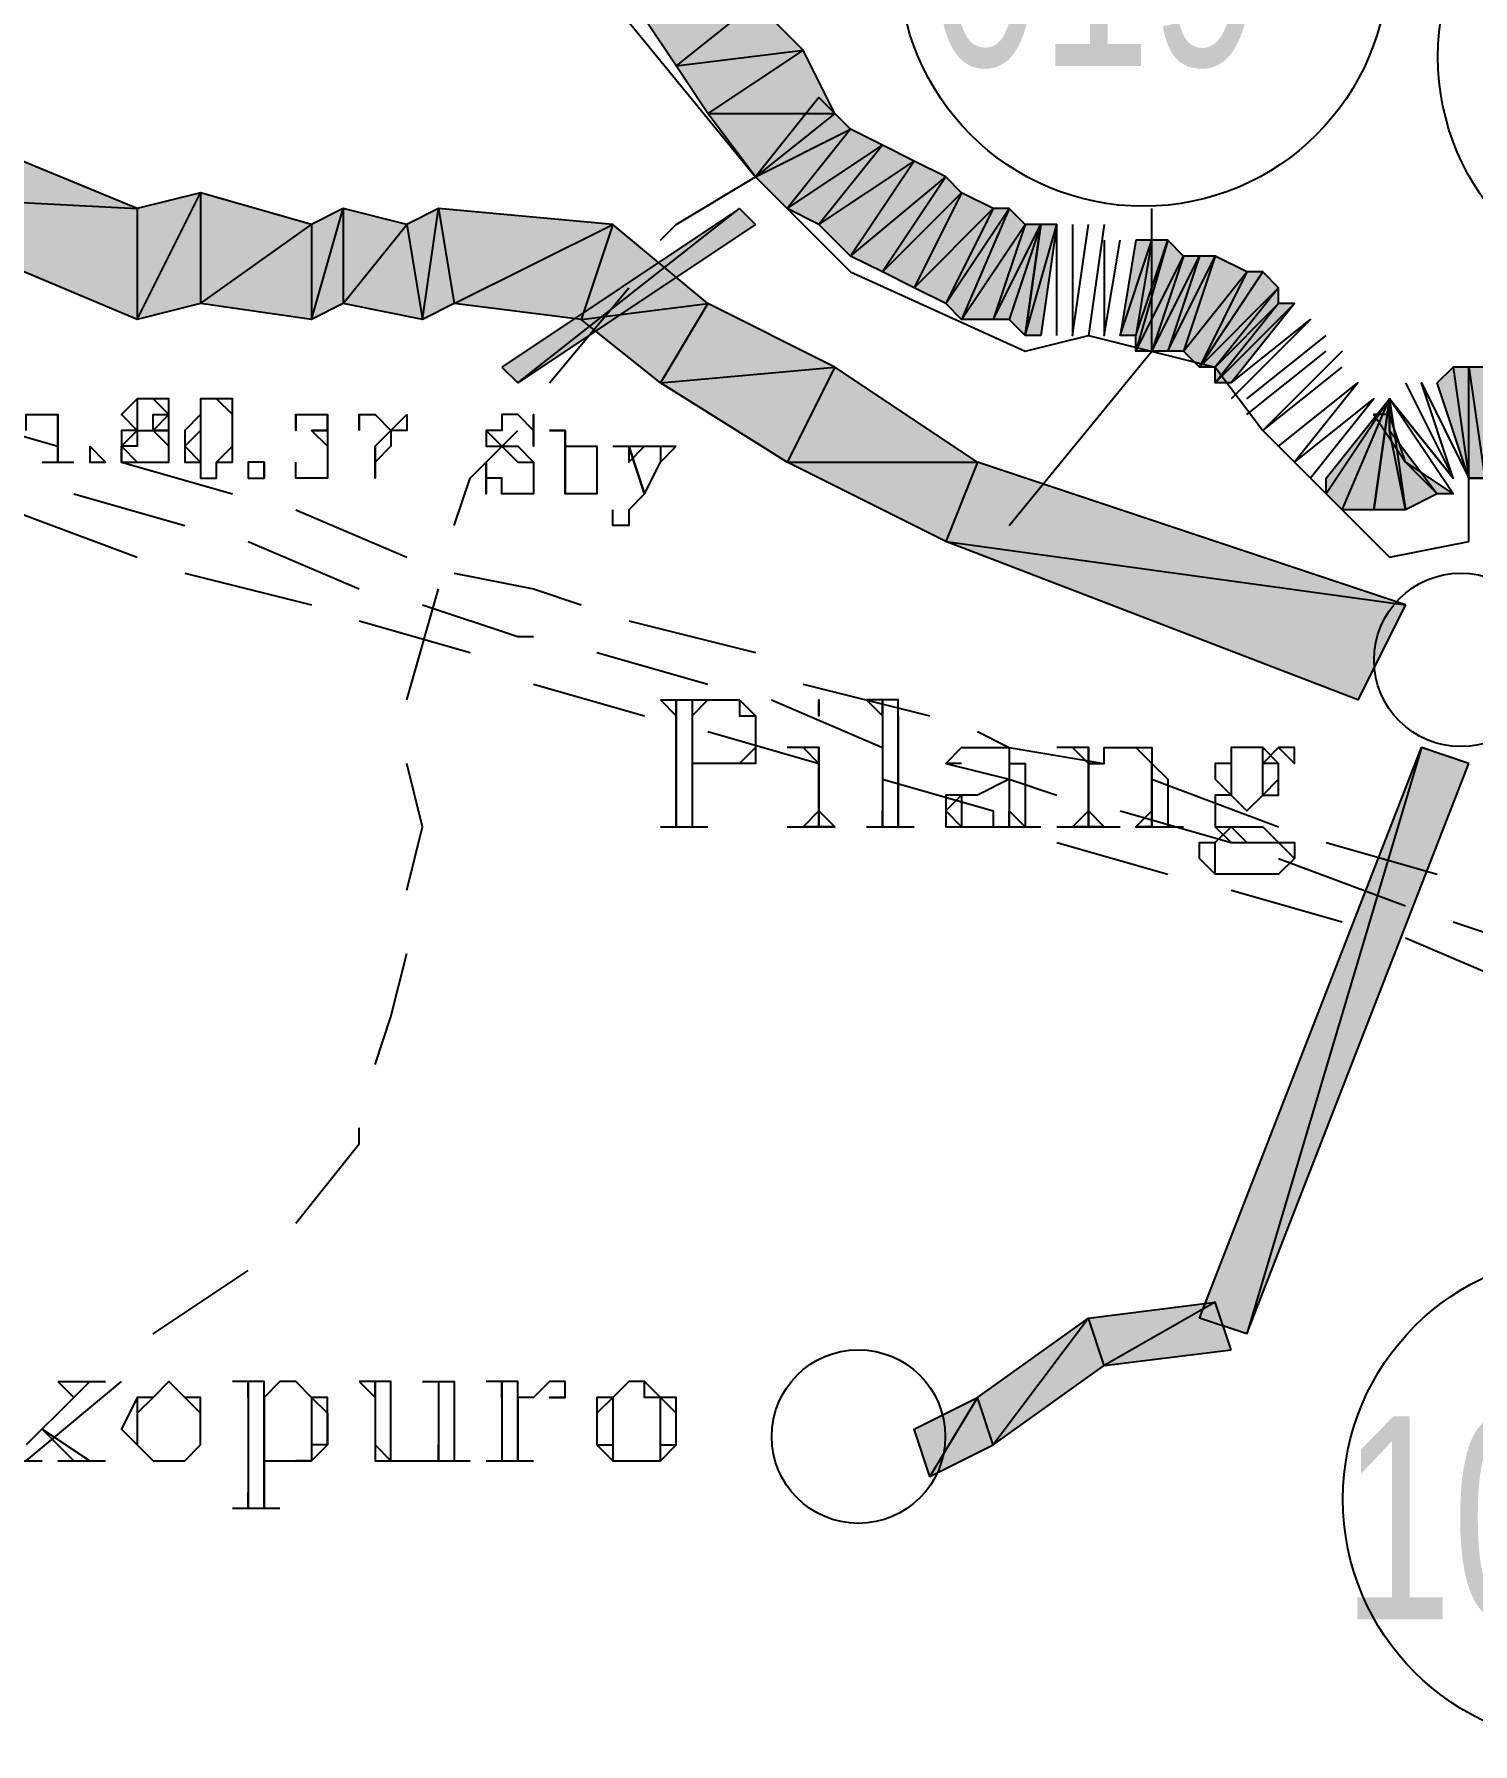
# Model space of a CAD drawing. Header units: millimetres. Extents: x 658 to 813, y 806 to 883.
# Drawn here: x 787.0387 to 787.3146, y 863.5186 to 863.8464 of the extents above; entities that cross this region are included whole.
import ezdxf

# ---------------------------------------------------------------- set-up
doc = ezdxf.new("R2010")
doc.units = ezdxf.units.MM
doc.header["$LTSCALE"] = 0.1
doc.linetypes.add('atContinuous2', pattern=[0])
for name, color, linetype in [('BATKAB', 7, 'Continuous'), ('JL-ARTERI', 7, 'Continuous'), ('KLEKTOR2', 7, 'Continuous'), ('LINK NAS BARU', 7, 'Continuous'), ('PANTAI', 7, 'Continuous'), ('pantai1', 7, 'Continuous'), ('RENC-JL-TOL', 7, 'Continuous'), ('SYMBOL', 7, 'Continuous'), ('TEXT', 8, 'Continuous'), ('zat_Mask_solid', 7, 'Continuous')]:
    doc.layers.add(name, color=color, linetype=linetype)
doc.styles.add('Style2', font='arial.ttf', dxfattribs={"height": 0.2})

msp = doc.modelspace()

# ---------------------------------------------------------------- hatches: boundary and pattern name
at = {"layer": 'JL-ARTERI'}
for points in [[(787.00678, 863.83428), (787.0007, 863.81604), (787.05846, 863.813)], [(787.0007, 863.81604), (787.05846, 863.813), (787.05846, 863.79172)]]:
    msp.add_hatch(color=7, dxfattribs=at).paths.add_polyline_path(points)
h = msp.add_hatch(color=7, dxfattribs=at)
h.paths.add_polyline_path([(787.05846, 863.813), (787.05846, 863.79172), (787.07062, 863.81604)], flags=17)
h.paths.add_polyline_path([(787.05846, 863.79172), (787.07062, 863.81604), (787.07062, 863.79476)], flags=17)
h = msp.add_hatch(color=7, dxfattribs=at)
h.paths.add_polyline_path([(787.0919, 863.80996), (787.0919, 863.79172), (787.09798, 863.813)], flags=17)
h.paths.add_polyline_path([(787.0919, 863.79172), (787.09798, 863.813), (787.09798, 863.79476)], flags=17)
at = {"layer": 'KLEKTOR2'}
h = msp.add_hatch(color=7, dxfattribs=at)
h.paths.add_polyline_path([(787.31383, 863.7066), (787.3047, 863.70964), (787.27126, 863.59716)])
h.paths.add_polyline_path([(787.3047, 863.70964), (787.27126, 863.59716), (787.26214, 863.6002)])
for points in [[(787.26518, 863.60324), (787.2439, 863.59108), (787.24086, 863.6002)], [(787.26822, 863.59412), (787.26518, 863.60324), (787.2439, 863.59108)], [(787.24086, 863.6002), (787.22262, 863.57588), (787.21958, 863.585)], [(787.2439, 863.59108), (787.24086, 863.6002), (787.22262, 863.57588)], [(787.21958, 863.585), (787.21046, 863.5698), (787.20742, 863.57892)], [(787.22262, 863.57588), (787.21958, 863.585), (787.21046, 863.5698)]]:
    msp.add_hatch(color=7, dxfattribs=at).paths.add_polyline_path(points)
at = {"layer": 'LINK NAS BARU'}
h = msp.add_hatch(color=7, dxfattribs=at)
h.paths.add_polyline_path([(787.12838, 863.7826), (787.13142, 863.77956), (787.17398, 863.813)])
h.paths.add_polyline_path([(787.13142, 863.77956), (787.17398, 863.813), (787.17702, 863.80996)])
at = {"layer": 'pantai1'}
for points in [[(787.18918, 863.83428), (787.17702, 863.81908), (787.19526, 863.8282)], [(787.17702, 863.81908), (787.19526, 863.8282), (787.1831, 863.813)], [(787.19526, 863.8282), (787.1831, 863.813), (787.20134, 863.82516)], [(787.1831, 863.813), (787.20134, 863.82516), (787.18918, 863.80996)], [(787.20134, 863.82516), (787.18918, 863.80996), (787.20742, 863.82212)], [(787.18918, 863.80996), (787.20742, 863.82212), (787.19526, 863.80388)], [(787.20742, 863.82212), (787.19526, 863.80388), (787.2135, 863.81908)], [(787.19526, 863.80388), (787.2135, 863.81908), (787.20134, 863.80084)], [(787.2135, 863.81908), (787.20134, 863.80084), (787.21654, 863.81604)], [(787.20134, 863.80084), (787.21654, 863.81604), (787.20742, 863.7978)], [(787.21654, 863.81604), (787.20742, 863.7978), (787.22262, 863.813)], [(787.20742, 863.7978), (787.22262, 863.813), (787.2135, 863.79476)], [(787.29862, 863.77652), (787.30166, 863.75524), (787.29558, 863.75524)], [(787.30166, 863.76436), (787.29862, 863.77348), (787.29558, 863.77348)], [(787.29862, 863.77044), (787.30774, 863.75828), (787.30166, 863.75524)], [(787.30166, 863.76436), (787.31078, 863.75828), (787.30774, 863.75828)]]:
    msp.add_hatch(color=7, dxfattribs=at).paths.add_polyline_path(points)
h = msp.add_hatch(color=7, dxfattribs=at)
h.paths.add_polyline_path([(787.22262, 863.813), (787.2135, 863.79476), (787.22566, 863.813)], flags=16)
h.paths.add_polyline_path([(787.2135, 863.79476), (787.22566, 863.813), (787.21654, 863.79172)])
h = msp.add_hatch(color=7, dxfattribs=at)
h.paths.add_polyline_path([(787.22566, 863.813), (787.21654, 863.79172), (787.2287, 863.80996)])
h.paths.add_polyline_path([(787.21654, 863.79172), (787.2287, 863.80996), (787.22262, 863.79172)], flags=17)
h = msp.add_hatch(color=7, dxfattribs=at)
h.paths.add_polyline_path([(787.2287, 863.80996), (787.22262, 863.79172), (787.23174, 863.80996)], flags=16)
h.paths.add_polyline_path([(787.22262, 863.79172), (787.23174, 863.80996), (787.22566, 863.79172)])
h = msp.add_hatch(color=7, dxfattribs=at)
h.paths.add_polyline_path([(787.23174, 863.80996), (787.2287, 863.78868), (787.23478, 863.80996)], flags=16)
h.paths.add_polyline_path([(787.2287, 863.78868), (787.23478, 863.80996), (787.23174, 863.78868)])
h = msp.add_hatch(color=7, dxfattribs=at)
h.paths.add_polyline_path([(787.24998, 863.80692), (787.24694, 863.78868), (787.25302, 863.80692)], flags=16)
h.paths.add_polyline_path([(787.24694, 863.78868), (787.25302, 863.80692), (787.24998, 863.78868)])
h = msp.add_hatch(color=7, dxfattribs=at)
h.paths.add_polyline_path([(787.25302, 863.80692), (787.24998, 863.78868), (787.25606, 863.80692)], flags=16)
h.paths.add_polyline_path([(787.24998, 863.78868), (787.25606, 863.80692), (787.24998, 863.78564)], flags=17)
h.paths.add_polyline_path([(787.25606, 863.80692), (787.24998, 863.78564), (787.2591, 863.80388)])
h.paths.add_polyline_path([(787.24998, 863.78564), (787.2591, 863.80388), (787.25302, 863.78564)], flags=17)
h = msp.add_hatch(color=7, dxfattribs=at)
h.paths.add_polyline_path([(787.2591, 863.80388), (787.25302, 863.78564), (787.26214, 863.80388)], flags=16)
h.paths.add_polyline_path([(787.25302, 863.78564), (787.26214, 863.80388), (787.25606, 863.78564)])
h = msp.add_hatch(color=7, dxfattribs=at)
h.paths.add_polyline_path([(787.26214, 863.80388), (787.25606, 863.78564), (787.26518, 863.80388)], flags=16)
h.paths.add_polyline_path([(787.25606, 863.78564), (787.26518, 863.80388), (787.2591, 863.78564)])
h = msp.add_hatch(color=7, dxfattribs=at)
h.paths.add_polyline_path([(787.2743, 863.80084), (787.26214, 863.7826), (787.27734, 863.7978)])
h.paths.add_polyline_path([(787.26214, 863.7826), (787.27734, 863.7978), (787.26518, 863.7826)], flags=17)
h.paths.add_polyline_path([(787.27734, 863.7978), (787.26518, 863.7826), (787.27734, 863.79476)], flags=16)
h = msp.add_hatch(color=7, dxfattribs=at)
h.paths.add_polyline_path([(787.26518, 863.7826), (787.27734, 863.79476), (787.26518, 863.77956)], flags=0)
h.paths.add_polyline_path([(787.27734, 863.79476), (787.26518, 863.77956), (787.28038, 863.79476)], flags=17)
h.paths.add_polyline_path([(787.26518, 863.77956), (787.28038, 863.79476), (787.26822, 863.77956)], flags=17)
h = msp.add_hatch(color=7, dxfattribs=at)
h.paths.add_polyline_path([(787.30774, 863.77956), (787.31078, 863.7826), (787.31383, 863.76132)])
h.paths.add_polyline_path([(787.31078, 863.7826), (787.31383, 863.76132), (787.31383, 863.7826)], flags=17)
h = msp.add_hatch(color=7, dxfattribs=at)
h.paths.add_polyline_path([(787.31383, 863.76132), (787.31383, 863.7826), (787.31687, 863.76132)], flags=16)
h.paths.add_polyline_path([(787.31383, 863.7826), (787.31687, 863.76132), (787.31687, 863.7826)])
h = msp.add_hatch(color=7, dxfattribs=at)
h.paths.add_polyline_path([(787.29558, 863.75524), (787.2895, 863.75524), (787.29862, 863.77652)], flags=17)
h.paths.add_polyline_path([(787.2895, 863.75524), (787.29862, 863.77652), (787.28646, 863.75828)])
h.paths.add_polyline_path([(787.29862, 863.77652), (787.28646, 863.75828), (787.28646, 863.76132)], flags=17)
at = {"layer": 'zat_Mask_solid'}
for points in [[(787.15574, 863.84948), (787.17702, 863.85252), (787.16182, 863.84036)], [(787.17702, 863.85252), (787.16182, 863.84036), (787.18614, 863.8434)], [(787.16182, 863.84036), (787.18614, 863.8434), (787.1679, 863.83124)], [(787.18614, 863.8434), (787.1679, 863.83124), (787.19222, 863.83124)], [(787.1679, 863.83124), (787.19222, 863.83124), (787.17702, 863.81908)], [(787.07062, 863.81604), (787.07062, 863.79476), (787.0919, 863.80996)], [(787.09798, 863.813), (787.09798, 863.79476), (787.11014, 863.80996)], [(787.11014, 863.80996), (787.11318, 863.79172), (787.11622, 863.813)], [(787.11318, 863.79172), (787.11622, 863.813), (787.11926, 863.79476)], [(787.11622, 863.813), (787.11926, 863.79476), (787.14966, 863.80996)], [(787.07062, 863.79476), (787.0919, 863.80996), (787.0919, 863.79172)], [(787.09798, 863.79476), (787.11014, 863.80996), (787.11318, 863.79172)], [(787.11926, 863.79476), (787.14966, 863.80996), (787.14358, 863.79172)], [(787.14966, 863.80996), (787.14358, 863.79172), (787.1679, 863.79476)], [(787.23174, 863.80996), (787.22566, 863.79172), (787.2287, 863.78868)], [(787.26518, 863.80388), (787.2591, 863.78564), (787.27126, 863.80084)], [(787.2591, 863.78564), (787.27126, 863.80084), (787.26214, 863.7826)], [(787.27126, 863.80084), (787.26214, 863.7826), (787.2743, 863.80084)], [(787.14358, 863.79172), (787.1679, 863.79476), (787.15878, 863.77956)], [(787.1679, 863.79476), (787.15878, 863.77956), (787.19222, 863.7826)], [(787.15878, 863.77956), (787.19222, 863.7826), (787.1831, 863.76436)], [(787.19222, 863.7826), (787.1831, 863.76436), (787.21958, 863.76436)], [(787.29862, 863.77044), (787.29862, 863.77652), (787.29862, 863.77348)], [(787.1831, 863.76436), (787.21958, 863.76436), (787.2135, 863.74916)], [(787.21958, 863.76436), (787.2135, 863.74916), (787.30166, 863.737)], [(787.2135, 863.74916), (787.30166, 863.737), (787.29254, 863.71876)]]:
    msp.add_hatch(color=7, dxfattribs=at).paths.add_polyline_path(points)

# ---------------------------------------------------------------- linework, layer by layer
at = {"layer": 'BATKAB', "color": 7}
for points in [[(787.15878, 863.80692), (787.16182, 863.80996), (787.17702, 863.81908)], [(787.1375, 863.77956), (787.1527, 863.7978)], [(787.11926, 863.7522), (787.1223, 863.76132), (787.13142, 863.77044)], [(787.11014, 863.71876), (787.11622, 863.74004)], [(787.11014, 863.68228), (787.11318, 863.69444), (787.11014, 863.7066)], [(787.10406, 863.64884), (787.1071, 863.65796), (787.11014, 863.67012)], [(787.08886, 863.61844), (787.10102, 863.63364), (787.10102, 863.63668)], [(787.0615, 863.59716), (787.07974, 863.60932)], [(787.03718, 863.57284), (787.05542, 863.58804)]]:
    msp.add_lwpolyline(points, dxfattribs=at)
at = {"layer": 'JL-ARTERI', "color": 7}
for points in [[(787.00678, 863.83428), (787.0007, 863.81604), (787.05846, 863.813), (787.00678, 863.83428)], [(787.0007, 863.81604), (787.05846, 863.813), (787.05846, 863.79172), (787.0007, 863.81604)], [(787.05846, 863.813), (787.05846, 863.79172), (787.07062, 863.81604), (787.05846, 863.813)], [(787.05846, 863.79172), (787.07062, 863.81604), (787.07062, 863.79476), (787.05846, 863.79172)], [(787.07062, 863.81604), (787.07062, 863.79476), (787.0919, 863.80996), (787.07062, 863.81604)], [(787.0919, 863.80996), (787.0919, 863.79172), (787.09798, 863.813), (787.0919, 863.80996)], [(787.0919, 863.79172), (787.09798, 863.813), (787.09798, 863.79476), (787.0919, 863.79172)], [(787.09798, 863.813), (787.09798, 863.79476), (787.11014, 863.80996), (787.09798, 863.813)], [(787.11014, 863.80996), (787.11318, 863.79172), (787.11622, 863.813), (787.11014, 863.80996)], [(787.11318, 863.79172), (787.11622, 863.813), (787.11926, 863.79476), (787.11318, 863.79172)], [(787.11622, 863.813), (787.11926, 863.79476), (787.14966, 863.80996), (787.11622, 863.813)], [(787.07062, 863.79476), (787.0919, 863.80996), (787.0919, 863.79172), (787.07062, 863.79476)], [(787.09798, 863.79476), (787.11014, 863.80996), (787.11318, 863.79172), (787.09798, 863.79476)], [(787.11926, 863.79476), (787.14966, 863.80996), (787.14358, 863.79172), (787.11926, 863.79476)], [(787.14966, 863.80996), (787.14358, 863.79172), (787.1679, 863.79476), (787.14966, 863.80996)], [(787.14358, 863.79172), (787.1679, 863.79476), (787.15878, 863.77956), (787.14358, 863.79172)], [(787.1679, 863.79476), (787.15878, 863.77956), (787.19222, 863.7826), (787.1679, 863.79476)], [(787.15878, 863.77956), (787.19222, 863.7826), (787.1831, 863.76436), (787.15878, 863.77956)], [(787.19222, 863.7826), (787.1831, 863.76436), (787.21958, 863.76436), (787.19222, 863.7826)], [(787.1831, 863.76436), (787.21958, 863.76436), (787.2135, 863.74916), (787.1831, 863.76436)], [(787.21958, 863.76436), (787.2135, 863.74916), (787.30166, 863.737), (787.21958, 863.76436)], [(787.2135, 863.74916), (787.30166, 863.737), (787.29254, 863.71876), (787.2135, 863.74916)]]:
    msp.add_lwpolyline(points, dxfattribs=at)
at = {"layer": 'KLEKTOR2', "color": 7, "linetype": 'atContinuous2'}
for p, q in [((787.26214, 863.6002), (787.3047, 863.70964)), ((787.3047, 863.70964), (787.27126, 863.59716)), ((787.3047, 863.70964), (787.27126, 863.59716)), ((787.31383, 863.7066), (787.3047, 863.70964)), ((787.27126, 863.59716), (787.31383, 863.7066)), ((787.27126, 863.59716), (787.26214, 863.6002))]:
    msp.add_line(p, q, dxfattribs=at)
at = {"layer": 'KLEKTOR2', "color": 7}
for points in [[(787.26518, 863.60324), (787.2439, 863.59108), (787.24086, 863.6002), (787.26518, 863.60324)], [(787.26822, 863.59412), (787.26518, 863.60324), (787.2439, 863.59108), (787.26822, 863.59412)], [(787.24086, 863.6002), (787.22262, 863.57588), (787.21958, 863.585), (787.24086, 863.6002)], [(787.2439, 863.59108), (787.24086, 863.6002), (787.22262, 863.57588), (787.2439, 863.59108)], [(787.21958, 863.585), (787.21046, 863.5698), (787.20742, 863.57892), (787.21958, 863.585)], [(787.22262, 863.57588), (787.21958, 863.585), (787.21046, 863.5698), (787.22262, 863.57588)]]:
    msp.add_lwpolyline(points, dxfattribs=at)
at = {"layer": 'LINK NAS BARU', "color": 7, "linetype": 'atContinuous2'}
for p, q in [((787.17398, 863.813), (787.12838, 863.7826)), ((787.13142, 863.77956), (787.17398, 863.813)), ((787.13142, 863.77956), (787.17398, 863.813)), ((787.17398, 863.813), (787.17702, 863.80996)), ((787.17702, 863.80996), (787.13142, 863.77956)), ((787.12838, 863.7826), (787.13142, 863.77956))]:
    msp.add_line(p, q, dxfattribs=at)
at = {"layer": 'LINK NAS BARU', "color": 7}
msp.add_lwpolyline([(787.22566, 863.7522), (787.25302, 863.78564), (787.25302, 863.813)], dxfattribs=at)
at = {"layer": 'LINK NAS BARU', "color": 7, "linetype": 'atContinuous2'}
for centre in [(787.25143, 863.86034), (787.35479, 863.8421), (787.33655, 863.56546)]:
    msp.add_circle(centre, 0.0469, dxfattribs=at)
at = {"layer": 'PANTAI', "color": 7}
for points in [[(786.74533, 864.05925), (786.76662, 864.01668), (786.78486, 864.00148), (786.79398, 864.00452), (786.80006, 864.00756), (786.8031, 864.00756), (786.81222, 863.9954), (786.83046, 863.98324), (786.83654, 863.97412), (786.86694, 863.95892), (786.88822, 863.95588), (786.94294, 863.94068), (786.94902, 863.94068), (786.9855, 863.91636), (787.01286, 863.90724), (787.03718, 863.90724), (787.07062, 863.91636), (787.10102, 863.9042), (787.1375, 863.87988), (787.14966, 863.85252), (787.17702, 863.81908)], [(787.17702, 863.81908), (787.19526, 863.80084), (787.2287, 863.78564), (787.24086, 863.78868), (787.26518, 863.7826), (787.2743, 863.77044), (787.29862, 863.74612), (787.31383, 863.74916), (787.31383, 863.76132), (787.32599, 863.76132)]]:
    msp.add_lwpolyline(points, dxfattribs=at)
at = {"layer": 'pantai1', "color": 7, "linetype": 'atContinuous2'}
for p, q in [((787.23174, 863.80996), (787.2287, 863.78868)), ((787.2287, 863.78868), (787.23478, 863.80996)), ((787.2287, 863.78868), (787.23478, 863.80996)), ((787.23478, 863.80996), (787.23174, 863.80996)), ((787.23478, 863.80996), (787.23174, 863.78868)), ((787.23174, 863.78868), (787.2287, 863.78868))]:
    msp.add_line(p, q, dxfattribs=at)
at = {"layer": 'pantai1', "color": 7}
for points in [[(787.15574, 863.84948), (787.17702, 863.85252), (787.16182, 863.84036), (787.15574, 863.84948)], [(787.17702, 863.85252), (787.16182, 863.84036), (787.18614, 863.8434), (787.17702, 863.85252)], [(787.16182, 863.84036), (787.18614, 863.8434), (787.1679, 863.83124), (787.16182, 863.84036)], [(787.18614, 863.8434), (787.1679, 863.83124), (787.19222, 863.83124), (787.18614, 863.8434)], [(787.18918, 863.83428), (787.17702, 863.81908), (787.19526, 863.8282), (787.18918, 863.83428)], [(787.1679, 863.83124), (787.19222, 863.83124), (787.17702, 863.81908), (787.1679, 863.83124)], [(787.17702, 863.81908), (787.19526, 863.8282), (787.1831, 863.813), (787.17702, 863.81908)], [(787.19526, 863.8282), (787.1831, 863.813), (787.20134, 863.82516), (787.19526, 863.8282)], [(787.1831, 863.813), (787.20134, 863.82516), (787.18918, 863.80996), (787.1831, 863.813)], [(787.20134, 863.82516), (787.18918, 863.80996), (787.20742, 863.82212), (787.20134, 863.82516)], [(787.18918, 863.80996), (787.20742, 863.82212), (787.19526, 863.80388), (787.18918, 863.80996)], [(787.20742, 863.82212), (787.19526, 863.80388), (787.2135, 863.81908), (787.20742, 863.82212)], [(787.19526, 863.80388), (787.2135, 863.81908), (787.20134, 863.80084), (787.19526, 863.80388)], [(787.2135, 863.81908), (787.20134, 863.80084), (787.21654, 863.81604), (787.2135, 863.81908)], [(787.20134, 863.80084), (787.21654, 863.81604), (787.20742, 863.7978), (787.20134, 863.80084)], [(787.21654, 863.81604), (787.20742, 863.7978), (787.22262, 863.813), (787.21654, 863.81604)], [(787.20742, 863.7978), (787.22262, 863.813), (787.2135, 863.79476), (787.20742, 863.7978)], [(787.22262, 863.813), (787.2135, 863.79476), (787.22566, 863.813), (787.22262, 863.813)], [(787.2135, 863.79476), (787.22566, 863.813), (787.21654, 863.79172), (787.2135, 863.79476)], [(787.22566, 863.813), (787.21654, 863.79172), (787.2287, 863.80996), (787.22566, 863.813)], [(787.21654, 863.79172), (787.2287, 863.80996), (787.22262, 863.79172), (787.21654, 863.79172)], [(787.2287, 863.80996), (787.22262, 863.79172), (787.23174, 863.80996), (787.2287, 863.80996)], [(787.22262, 863.79172), (787.23174, 863.80996), (787.22566, 863.79172), (787.22262, 863.79172)], [(787.23174, 863.80996), (787.22566, 863.79172), (787.2287, 863.78868), (787.23174, 863.80996)], [(787.23478, 863.78868), (787.23478, 863.80996)], [(787.23782, 863.80996), (787.23782, 863.78868), (787.24086, 863.80996)], [(787.2439, 863.80996), (787.24086, 863.78868)], [(787.2439, 863.80692), (787.2439, 863.78868), (787.24694, 863.80692)], [(787.24998, 863.80692), (787.24694, 863.78868), (787.25302, 863.80692), (787.24998, 863.80692)], [(787.24694, 863.78868), (787.25302, 863.80692), (787.24998, 863.78868), (787.24694, 863.78868)], [(787.25302, 863.80692), (787.24998, 863.78868), (787.25606, 863.80692), (787.25302, 863.80692)], [(787.24998, 863.78868), (787.25606, 863.80692), (787.24998, 863.78564), (787.24998, 863.78868)], [(787.25606, 863.80692), (787.24998, 863.78564), (787.2591, 863.80388), (787.25606, 863.80692)], [(787.24998, 863.78564), (787.2591, 863.80388), (787.25302, 863.78564), (787.24998, 863.78564)], [(787.2591, 863.80388), (787.25302, 863.78564), (787.26214, 863.80388), (787.2591, 863.80388)], [(787.25302, 863.78564), (787.26214, 863.80388), (787.25606, 863.78564), (787.25302, 863.78564)], [(787.26214, 863.80388), (787.25606, 863.78564), (787.26518, 863.80388), (787.26214, 863.80388)], [(787.25606, 863.78564), (787.26518, 863.80388), (787.2591, 863.78564), (787.25606, 863.78564)], [(787.26518, 863.80388), (787.2591, 863.78564), (787.27126, 863.80084), (787.26518, 863.80388)], [(787.2591, 863.78564), (787.27126, 863.80084), (787.26214, 863.7826), (787.2591, 863.78564)], [(787.27126, 863.80084), (787.26214, 863.7826), (787.2743, 863.80084), (787.27126, 863.80084)], [(787.2743, 863.80084), (787.26214, 863.7826), (787.27734, 863.7978), (787.2743, 863.80084)], [(787.26214, 863.7826), (787.27734, 863.7978), (787.26518, 863.7826), (787.26214, 863.7826)], [(787.27734, 863.7978), (787.26518, 863.7826), (787.27734, 863.79476), (787.27734, 863.7978)], [(787.26518, 863.7826), (787.27734, 863.79476), (787.26518, 863.77956), (787.26518, 863.7826)], [(787.27734, 863.79476), (787.26518, 863.77956), (787.28038, 863.79476), (787.27734, 863.79476)], [(787.26518, 863.77956), (787.28038, 863.79476), (787.26822, 863.77956), (787.26518, 863.77956)], [(787.26822, 863.77956), (787.28342, 863.79172), (787.26822, 863.77652)], [(787.27126, 863.77652), (787.28646, 863.78868)], [(787.27126, 863.77348), (787.28646, 863.78564)], [(787.2895, 863.78564), (787.2743, 863.77044), (787.2895, 863.7826)], [(787.30774, 863.77956), (787.31078, 863.7826), (787.31383, 863.76132), (787.30774, 863.77956)], [(787.31078, 863.7826), (787.31383, 863.76132), (787.31383, 863.7826), (787.31078, 863.7826)], [(787.31383, 863.76132), (787.31383, 863.7826), (787.31687, 863.76132), (787.31383, 863.76132)], [(787.31383, 863.7826), (787.31687, 863.76132), (787.31687, 863.7826), (787.31383, 863.7826)], [(787.27734, 863.7674), (787.29254, 863.77956), (787.28038, 863.76436), (787.29558, 863.77652), (787.28342, 863.76132)], [(787.30166, 863.77956), (787.31078, 863.76132), (787.3047, 863.77956), (787.31383, 863.76132)], [(787.2895, 863.75524), (787.29862, 863.77652), (787.28646, 863.75828), (787.2895, 863.75524)], [(787.29862, 863.77652), (787.28646, 863.75828), (787.28646, 863.76132), (787.29862, 863.77652)], [(787.29558, 863.75524), (787.2895, 863.75524), (787.29862, 863.77652), (787.29558, 863.75524)], [(787.29862, 863.77652), (787.30166, 863.75524), (787.29558, 863.75524), (787.29862, 863.77652)], [(787.29862, 863.77044), (787.29862, 863.77652), (787.29862, 863.77348), (787.29862, 863.77044)], [(787.31078, 863.75828), (787.29862, 863.77652), (787.31078, 863.76132), (787.29862, 863.77652)], [(787.30166, 863.76436), (787.29862, 863.77348), (787.29558, 863.77348), (787.30166, 863.76436)], [(787.29862, 863.77044), (787.30774, 863.75828), (787.30166, 863.75524), (787.29862, 863.77044)], [(787.30166, 863.76436), (787.31078, 863.75828), (787.30774, 863.75828), (787.30166, 863.76436)]]:
    msp.add_lwpolyline(points, dxfattribs=at)
at = {"layer": 'RENC-JL-TOL', "color": 7}
for points in [[(787.02198, 863.77348), (787.04326, 863.7674)], [(787.05542, 863.76436), (787.0767, 863.75828)], [(787.0463, 863.75828), (787.06758, 863.7522)], [(787.03414, 863.75524), (787.05846, 863.74612)], [(787.08886, 863.75524), (787.11014, 863.74612)], [(787.07974, 863.74916), (787.10102, 863.74004)], [(787.06758, 863.74308), (787.0919, 863.737)], [(787.11926, 863.74308), (787.13446, 863.74004), (787.14358, 863.737)], [(787.11318, 863.737), (787.13142, 863.73092), (787.13446, 863.73092)], [(787.10102, 863.73396), (787.1223, 863.72788)], [(787.1527, 863.73396), (787.17702, 863.72788)], [(787.14662, 863.72788), (787.1679, 863.7218)], [(787.13446, 863.7218), (787.15574, 863.71572)], [(787.18614, 863.7218), (787.21046, 863.71572)], [(787.18006, 863.71876), (787.20134, 863.70964)], [(787.1679, 863.71268), (787.18918, 863.7066)], [(787.21958, 863.71268), (787.22566, 863.70964), (787.2439, 863.7066)], [(787.2135, 863.7066), (787.22566, 863.70356), (787.23478, 863.70052)], [(787.20134, 863.70356), (787.22262, 863.69748), (787.22262, 863.69444)], [(787.25302, 863.70356), (787.27734, 863.69444)], [(787.24694, 863.69748), (787.26822, 863.6914)], [(787.23478, 863.6914), (787.25606, 863.68532)], [(787.28646, 863.6914), (787.30774, 863.68532)], [(787.27734, 863.68836), (787.30166, 863.67924)], [(787.26822, 863.68228), (787.2895, 863.6762)], [(787.31078, 863.6762), (787.32903, 863.67012), (787.33511, 863.67012)], [(787.30166, 863.67316), (787.32295, 863.66404)]]:
    msp.add_lwpolyline(points, dxfattribs=at)
at = {"layer": 'SYMBOL', "color": 7, "linetype": 'atContinuous2'}
for centre in [(787.31228, 863.72644), (787.19676, 863.57748)]:
    msp.add_circle(centre, 0.01664, dxfattribs=at)
at = {"layer": 'TEXT', "color": 7}
for points in [[(787.05846, 863.77652), (787.05542, 863.77348), (787.05846, 863.77044), (787.0615, 863.77044), (787.06454, 863.77044), (787.06454, 863.77348), (787.06454, 863.77652), (787.0615, 863.77652), (787.05846, 863.77652), (787.05846, 863.77348), (787.05846, 863.77044)], [(787.05542, 863.76436), (787.05542, 863.7674), (787.05846, 863.77044), (787.05542, 863.77044), (787.05542, 863.7674), (787.05542, 863.76436), (787.05846, 863.76436), (787.0615, 863.76436), (787.06454, 863.76436), (787.06454, 863.7674), (787.06454, 863.77044), (787.0615, 863.77044), (787.0615, 863.77348), (787.06454, 863.77348), (787.0615, 863.77652)], [(787.05846, 863.77652), (787.05846, 863.77348), (787.05846, 863.77044)], [(787.0615, 863.77044), (787.06454, 863.77348), (787.06454, 863.77652)], [(787.07366, 863.77652), (787.07062, 863.77652), (787.07062, 863.77348), (787.06758, 863.77044), (787.06758, 863.7674), (787.06758, 863.76436), (787.07062, 863.76436), (787.07062, 863.76132), (787.07366, 863.76132), (787.07366, 863.76436), (787.0767, 863.76436), (787.0767, 863.7674), (787.0767, 863.77044), (787.0767, 863.77348), (787.0767, 863.77652), (787.07366, 863.77652)], [(787.07366, 863.76132), (787.07366, 863.76436), (787.0767, 863.7674), (787.0767, 863.77044), (787.0767, 863.77348), (787.07366, 863.77652), (787.07062, 863.77652), (787.07062, 863.77348), (787.07062, 863.77044), (787.07062, 863.7674), (787.07062, 863.76436), (787.07062, 863.76132)], [(787.03718, 863.77044), (787.03718, 863.77348), (787.04022, 863.77348), (787.04326, 863.77348), (787.04326, 863.77044), (787.04326, 863.76436), (787.04326, 863.77044), (787.04326, 863.77348)], [(787.04022, 863.77348), (787.04326, 863.77348), (787.04326, 863.77044), (787.04326, 863.76436)], [(787.07062, 863.77348), (787.07062, 863.77044), (787.06758, 863.7674), (787.07062, 863.76436)], [(787.07366, 863.76436), (787.0767, 863.76436), (787.0767, 863.7674), (787.0767, 863.77044), (787.0767, 863.77348)], [(787.08886, 863.77348), (787.08886, 863.77044), (787.08886, 863.77348), (787.08886, 863.77044), (787.08886, 863.77348), (787.0919, 863.77348), (787.09494, 863.77348), (787.09494, 863.77044), (787.09494, 863.77348)], [(787.0919, 863.77348), (787.09494, 863.77348), (787.09494, 863.77044), (787.0919, 863.77044), (787.09494, 863.77044), (787.09494, 863.7674), (787.09494, 863.76436), (787.09494, 863.76132), (787.0919, 863.76132), (787.08886, 863.76132), (787.08886, 863.76436)], [(787.10102, 863.77348), (787.10102, 863.77044)], [(787.10102, 863.77044), (787.10102, 863.77348), (787.10406, 863.77348), (787.1071, 863.77044), (787.11014, 863.77348)], [(787.10102, 863.77348), (787.10406, 863.77348)], [(787.10102, 863.77044), (787.10102, 863.77348), (787.10406, 863.77348), (787.1071, 863.77044)], [(787.11014, 863.77348), (787.11014, 863.77044), (787.1071, 863.77044), (787.1071, 863.7674), (787.10406, 863.76436), (787.10406, 863.76132), (787.10406, 863.76436), (787.10406, 863.7674)], [(787.13446, 863.77044), (787.13446, 863.77348), (787.13446, 863.7674), (787.13446, 863.77044), (787.13142, 863.77348), (787.12838, 863.77348), (787.12838, 863.77044), (787.12534, 863.77044), (787.12534, 863.7674), (787.12838, 863.7674), (787.13142, 863.76436), (787.13446, 863.76436), (787.13446, 863.76132), (787.13446, 863.75828)], [(787.05846, 863.77044), (787.05846, 863.7674), (787.05542, 863.7674), (787.05846, 863.76436)], [(787.0615, 863.76436), (787.06454, 863.76436), (787.06454, 863.7674), (787.0615, 863.77044)], [(787.06454, 863.76436), (787.06454, 863.7674), (787.06454, 863.77044)], [(787.0919, 863.77044), (787.09494, 863.7674), (787.09494, 863.76436), (787.09494, 863.76132), (787.0919, 863.76132)], [(787.1071, 863.77044), (787.10406, 863.7674), (787.10406, 863.76436), (787.10406, 863.76132)], [(787.12838, 863.77044), (787.12534, 863.77044), (787.12838, 863.7674), (787.13142, 863.7674), (787.13446, 863.76436), (787.13446, 863.76132), (787.13446, 863.75828), (787.13142, 863.75828), (787.12838, 863.75828), (787.12838, 863.76132), (787.12534, 863.76132), (787.12534, 863.76436), (787.12534, 863.75828), (787.12534, 863.76132)], [(787.14054, 863.75828), (787.14054, 863.77044), (787.14054, 863.75828), (787.14054, 863.77044), (787.1375, 863.77044)], [(787.1375, 863.77044), (787.14054, 863.77044)], [(787.04934, 863.7674), (787.04934, 863.76436), (787.05238, 863.76436), (787.04934, 863.7674)], [(787.09494, 863.7674), (787.09494, 863.76436), (787.09494, 863.76132)], [(787.12534, 863.7674), (787.12838, 863.7674), (787.13142, 863.76436), (787.13446, 863.76436)], [(787.14054, 863.76436), (787.14054, 863.7674), (787.14358, 863.7674), (787.14662, 863.7674), (787.14662, 863.76436), (787.14662, 863.76132), (787.14662, 863.75828), (787.14358, 863.75828), (787.14054, 863.75828), (787.14054, 863.76132)], [(787.14358, 863.7674), (787.14662, 863.7674), (787.14662, 863.76436), (787.14662, 863.76132), (787.14662, 863.75828), (787.14358, 863.75828)], [(787.14966, 863.7674), (787.15574, 863.7674), (787.16182, 863.7674)], [(787.1527, 863.7674), (787.15574, 863.75828), (787.1527, 863.7674), (787.15574, 863.75828), (787.15878, 863.76436)], [(787.1527, 863.7674), (787.1527, 863.76436), (787.15574, 863.7674)], [(787.15878, 863.7674), (787.15878, 863.76436), (787.16182, 863.7674)], [(787.04022, 863.76436), (787.0463, 863.76436)], [(787.04022, 863.76436), (787.04326, 863.76436), (787.0463, 863.76436)], [(787.08278, 863.76436), (787.07974, 863.76436), (787.07974, 863.76132), (787.08278, 863.76132), (787.08278, 863.76436), (787.08278, 863.76132), (787.08278, 863.76436)], [(787.14662, 863.76436), (787.14662, 863.76132)], [(787.15574, 863.75828), (787.1527, 863.75524), (787.1527, 863.7522), (787.14966, 863.7522), (787.14966, 863.75524)], [(787.15878, 863.71876), (787.17398, 863.71876), (787.17702, 863.71572), (787.17702, 863.71268), (787.17702, 863.70964), (787.17702, 863.7066), (787.17398, 863.7066), (787.16486, 863.7066)], [(787.15878, 863.71876), (787.16182, 863.71572), (787.16182, 863.71876)], [(787.16182, 863.71876), (787.16182, 863.69444), (787.16182, 863.71572)], [(787.16486, 863.71876), (787.16486, 863.69444)], [(787.16486, 863.71876), (787.16486, 863.71572), (787.1679, 863.71876)], [(787.17398, 863.71876), (787.17398, 863.71572), (787.17702, 863.71572), (787.17702, 863.70964), (787.17398, 863.7066)], [(787.18918, 863.71876), (787.18918, 863.71572), (787.18918, 863.71876), (787.18918, 863.71572)], [(787.20438, 863.71572), (787.20438, 863.69444), (787.20438, 863.71876), (787.1983, 863.71876)], [(787.1983, 863.71876), (787.20134, 863.71572), (787.20134, 863.71876)], [(787.20134, 863.71876), (787.20134, 863.69444)], [(787.17702, 863.71572), (787.17702, 863.71268), (787.17702, 863.70964), (787.17702, 863.7066)], [(787.18918, 863.69444), (787.18918, 863.70964), (787.18918, 863.69444), (787.18918, 863.70964), (787.1831, 863.70964)], [(787.18918, 863.70964), (787.18614, 863.70964), (787.18918, 863.7066)], [(787.21654, 863.7066), (787.2135, 863.7066), (787.21654, 863.70964), (787.21958, 863.70964), (787.22262, 863.70964), (787.22566, 863.70964), (787.22566, 863.7066), (787.2287, 863.7066), (787.2287, 863.69748), (787.2287, 863.69444), (787.23174, 863.69444)], [(787.22262, 863.70964), (787.22566, 863.70964), (787.22566, 863.7066), (787.22566, 863.69748), (787.22566, 863.69444), (787.23174, 863.69444)], [(787.24086, 863.69444), (787.24086, 863.70964), (787.24086, 863.69444), (787.24086, 863.70964), (787.23478, 863.70964)], [(787.24086, 863.70964), (787.23782, 863.70964), (787.24086, 863.7066)], [(787.24086, 863.7066), (787.2439, 863.7066), (787.2439, 863.70964), (787.24694, 863.70964), (787.24998, 863.70964), (787.25302, 863.70964), (787.25302, 863.7066), (787.25606, 863.70356), (787.25606, 863.69444)], [(787.25302, 863.7066), (787.25302, 863.70356), (787.25302, 863.69444), (787.25302, 863.7066), (787.24998, 863.70964)], [(787.27126, 863.70964), (787.26822, 863.70964), (787.26822, 863.7066), (787.26518, 863.7066), (787.26518, 863.70356), (787.26822, 863.70052), (787.27126, 863.69748), (787.2743, 863.70052), (787.27734, 863.70052), (787.27734, 863.70356), (787.27734, 863.7066), (787.2743, 863.70964), (787.27126, 863.70964)], [(787.27126, 863.70964), (787.26822, 863.70964), (787.26822, 863.7066), (787.26822, 863.70052), (787.27126, 863.69748), (787.2743, 863.70052), (787.2743, 863.7066), (787.2743, 863.70964), (787.27126, 863.70964)], [(787.27734, 863.70964), (787.28038, 863.7066), (787.28038, 863.70964), (787.27734, 863.70964), (787.2743, 863.7066)], [(787.22566, 863.7066), (787.22566, 863.69748), (787.2287, 863.69444)], [(787.26822, 863.7066), (787.26822, 863.70356), (787.26822, 863.70052)], [(787.2743, 863.70052), (787.27734, 863.70356), (787.27734, 863.7066), (787.2743, 863.7066)], [(787.22566, 863.70356), (787.21958, 863.70052), (787.2135, 863.70052), (787.2135, 863.69748), (787.2135, 863.69444), (787.21958, 863.69444), (787.22262, 863.69444), (787.22566, 863.69444), (787.22566, 863.69748)], [(787.22566, 863.70356), (787.21958, 863.70052), (787.21654, 863.70052), (787.21654, 863.69748), (787.21654, 863.69444), (787.21958, 863.69444)], [(787.21654, 863.70052), (787.2135, 863.69748), (787.21654, 863.69444)], [(787.26822, 863.70052), (787.26518, 863.70052), (787.26518, 863.69748), (787.26518, 863.69444), (787.26822, 863.6914), (787.27126, 863.6914), (787.2743, 863.6914), (787.27734, 863.6914), (787.28038, 863.68836)], [(787.15878, 863.69444), (787.16182, 863.69444), (787.16182, 863.69748)], [(787.16486, 863.69748), (787.16486, 863.69444), (787.1679, 863.69444)], [(787.18918, 863.69444), (787.18614, 863.69444), (787.18918, 863.69748), (787.19222, 863.69444), (787.18918, 863.69444)], [(787.1983, 863.69444), (787.20134, 863.69444), (787.20134, 863.69748)], [(787.20438, 863.69748), (787.20438, 863.69444), (787.20742, 863.69444)], [(787.24086, 863.69444), (787.23782, 863.69444), (787.24086, 863.69748), (787.2439, 863.69444), (787.24086, 863.69444)], [(787.25302, 863.69444), (787.24998, 863.69444), (787.25302, 863.69748)], [(787.25606, 863.69748), (787.25606, 863.69444)], [(787.26518, 863.69748), (787.26518, 863.69444), (787.26822, 863.69444), (787.2743, 863.69444), (787.27734, 863.6914), (787.28038, 863.6914), (787.28038, 863.68836), (787.27734, 863.68532), (787.2743, 863.68532), (787.26822, 863.68532), (787.26518, 863.68532), (787.26214, 863.68836), (787.26214, 863.6914), (787.26518, 863.6914), (787.26822, 863.69444), (787.27126, 863.6914), (787.2743, 863.6914), (787.27734, 863.6914)], [(787.15878, 863.69444), (787.1679, 863.69444)], [(787.1831, 863.69444), (787.19222, 863.69444)], [(787.1983, 863.69444), (787.20742, 863.69444)], [(787.23478, 863.69444), (787.24694, 863.69444)], [(787.24998, 863.69444), (787.2591, 863.69444)], [(787.26822, 863.68532), (787.26518, 863.68532), (787.26518, 863.68836), (787.26518, 863.6914), (787.26822, 863.69444)], [(787.0463, 863.585), (787.03718, 863.57588)], [(787.04326, 863.58804), (787.05238, 863.58804)], [(787.04326, 863.58804), (787.0463, 863.585), (787.04934, 863.58804)], [(787.06454, 863.58804), (787.0615, 863.585), (787.05846, 863.585), (787.05542, 863.57892), (787.05846, 863.57588), (787.0615, 863.57284), (787.06454, 863.57284), (787.06758, 863.57284), (787.07062, 863.57588), (787.07062, 863.57892), (787.07062, 863.585), (787.06758, 863.585), (787.06454, 863.58804)], [(787.06454, 863.58804), (787.0615, 863.585), (787.05846, 863.58196), (787.05846, 863.57588), (787.0615, 863.57284), (787.06454, 863.57284), (787.06758, 863.57284), (787.07062, 863.57588), (787.07062, 863.58196), (787.06758, 863.585), (787.06454, 863.58804)], [(787.05846, 863.585), (787.05846, 863.58196), (787.05846, 863.57588)], [(787.07062, 863.57588), (787.07062, 863.58196), (787.07062, 863.585)], [(787.08278, 863.57588), (787.08278, 863.57284), (787.08582, 863.57284), (787.08886, 863.57284), (787.0919, 863.57284), (787.09494, 863.57588), (787.09494, 863.57892), (787.09494, 863.585), (787.0919, 863.585), (787.08886, 863.58804), (787.08582, 863.58804), (787.08278, 863.585), (787.08278, 863.56372), (787.08278, 863.58804), (787.0767, 863.58804)], [(787.07974, 863.58804), (787.07974, 863.56372)], [(787.07974, 863.58804), (787.07974, 863.585), (787.07974, 863.58804)], [(787.08886, 863.58804), (787.0919, 863.585), (787.0919, 863.58196), (787.0919, 863.57588), (787.0919, 863.57284), (787.08886, 863.57284)], [(787.0919, 863.585), (787.09494, 863.58196), (787.09494, 863.57588), (787.0919, 863.57588)], [(787.10406, 863.585), (787.10406, 863.57588), (787.1071, 863.57284), (787.1071, 863.57588), (787.1071, 863.58804), (787.10102, 863.58804)], [(787.10102, 863.58804), (787.10406, 863.585), (787.10406, 863.58804)], [(787.10406, 863.58804), (787.10406, 863.57588), (787.10406, 863.57284), (787.1071, 863.57284), (787.11318, 863.57284), (787.11622, 863.57284), (787.11622, 863.57588)], [(787.11318, 863.58804), (787.11926, 863.58804), (787.11926, 863.57284)], [(787.11622, 863.58804), (787.11622, 863.57284), (787.1223, 863.57284)], [(787.11622, 863.585), (787.11622, 863.57284)], [(787.13142, 863.585), (787.13142, 863.57284), (787.13142, 863.58804), (787.12534, 863.58804)], [(787.12838, 863.58804), (787.12838, 863.57284)], [(787.12838, 863.58804), (787.12838, 863.585), (787.12838, 863.58804)], [(787.14054, 863.585), (787.1375, 863.585), (787.14054, 863.585), (787.14054, 863.58804), (787.1375, 863.58804), (787.13446, 863.585), (787.13142, 863.585), (787.13142, 863.57892)], [(787.1527, 863.58804), (787.14966, 863.585), (787.14662, 863.585), (787.14662, 863.57892), (787.14662, 863.57588), (787.14966, 863.57284), (787.1527, 863.57284), (787.15574, 863.57284), (787.15878, 863.57284), (787.16182, 863.57588), (787.16182, 863.57892), (787.16182, 863.585), (787.15878, 863.585), (787.15574, 863.58804), (787.1527, 863.58804)], [(787.14966, 863.585), (787.14662, 863.58196), (787.14662, 863.57588), (787.14966, 863.57588)], [(787.1527, 863.58804), (787.14966, 863.585), (787.14966, 863.58196), (787.14966, 863.57588), (787.14966, 863.57284), (787.1527, 863.57284)], [(787.15574, 863.57284), (787.15878, 863.57284), (787.15878, 863.57588), (787.15878, 863.58196), (787.15878, 863.585), (787.15574, 863.585), (787.15574, 863.58804)], [(787.15878, 863.57588), (787.16182, 863.57588), (787.16182, 863.58196), (787.15878, 863.585)], [(787.04022, 863.57892), (787.04934, 863.57284), (787.04022, 863.57892), (787.0463, 863.57284)], [(787.0311, 863.57284), (787.04022, 863.57284)], [(787.03718, 863.57284), (787.04022, 863.57284)], [(787.04326, 863.57284), (787.05238, 863.57284)], [(787.04326, 863.57284), (787.0463, 863.57284), (787.04934, 863.57284)], [(787.12534, 863.57284), (787.13446, 863.57284)], [(787.13142, 863.57284), (787.13446, 863.57284)], [(787.07974, 863.56372), (787.07974, 863.56676)], [(787.08278, 863.56676), (787.08278, 863.56372), (787.08582, 863.56372)], [(787.0767, 863.56372), (787.08582, 863.56372)]]:
    msp.add_lwpolyline(points, dxfattribs=at)

# ---------------------------------------------------------------- texts
at = {"layer": 'LINK NAS BARU', "color": 7, "style": 'Style2', "width": 0.7}
for s, p in [('019', (787.21046, 863.84036)), ('103', (787.2895, 863.54244))]:
    msp.add_text(s, height=0.038913, rotation=0.0006, dxfattribs=at).set_placement(p)

doc.saveas('drawing.dxf')
